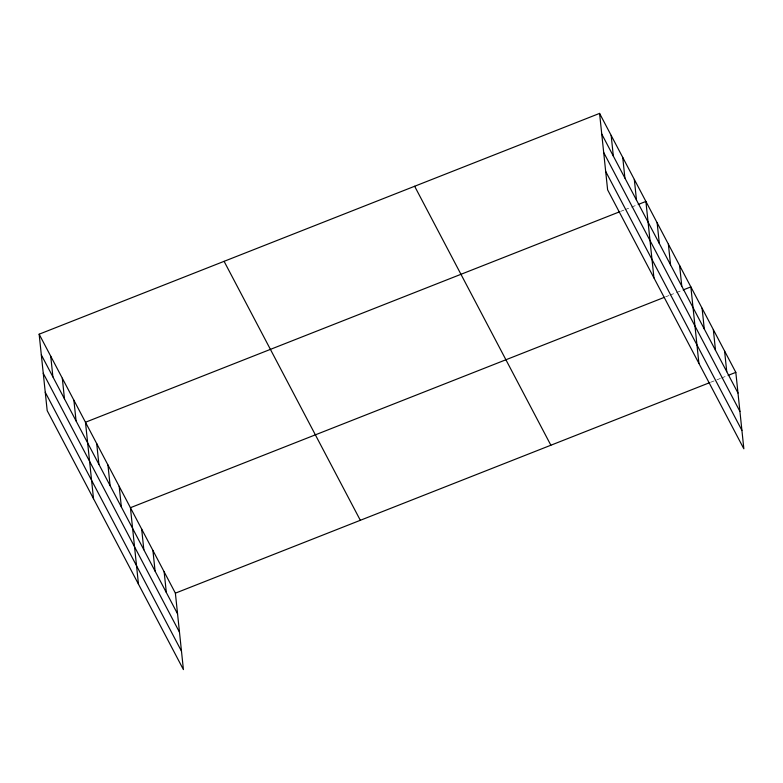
<?xml version="1.0" encoding="UTF-8"?>
<svg xmlns="http://www.w3.org/2000/svg" width="783" height="783" viewBox="0 0 783 783"><rect width="100%" height="100%" fill="white"/><g stroke="black" fill="none" stroke-linecap="round" stroke-linejoin="round"><path stroke-width="0.59" stroke-dasharray="3.92 2.94" d="M620.576 211.42L623.885 210.118M624.981 209.687L630.491 207.515M631.587 207.084L637.088 204.911M665.54 296.874L668.839 295.573M669.945 295.142L675.445 292.969M676.551 292.539L682.052 290.366M710.494 382.329L720.399 378.434M721.505 377.993L727.006 375.83"/><path stroke-width="1.17" d="M39.15 334.194L175.382 593.162L183.418 669.602L47.186 410.644L39.15 334.194L599.582 113.398L735.814 372.356L743.85 448.806L607.618 189.838L599.582 113.398M619.48 211.85L85.474 422.243L93.51 498.693M638.194 204.48L645.897 201.446L653.932 277.887M664.434 297.305L130.428 507.707L138.464 584.147M683.148 289.935L690.86 286.901L698.896 363.341M175.382 593.162L709.398 382.77M728.112 375.39L735.814 372.356M601.755 134.069L737.987 393.037M603.683 152.479L739.925 411.437M605.68 171.438L741.912 430.396M414.638 186.256L550.87 445.224M224.095 261.336L360.327 520.294M41.323 354.875L177.555 613.843M43.261 373.276L179.493 632.243M45.248 392.244L181.49 651.202M724.578 350.99L726.751 371.671M713.333 329.633L715.505 350.304M702.097 308.267L704.269 328.938M679.615 265.535L681.787 286.216M668.379 244.169L670.551 264.85M657.143 222.803L659.315 243.484M634.318 179.434L636.491 200.105M622.739 157.422L624.912 178.093M611.161 135.41L613.334 156.081M164.146 571.796L166.319 592.477M152.91 550.429L155.083 571.11M141.664 529.063L143.837 549.744M119.192 486.341L121.365 507.012M107.946 464.975L110.119 485.656M96.71 443.609L98.883 464.29M73.886 400.23L76.068 420.911M62.307 378.218L64.48 398.899M50.729 356.206L52.901 376.887"/></g></svg>
